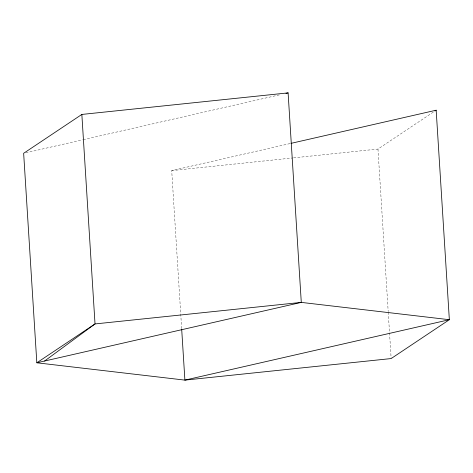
<?xml version="1.0" encoding="UTF-8"?>
<svg xmlns="http://www.w3.org/2000/svg" width="473" height="473" viewBox="0 0 473 473"><rect width="100%" height="100%" fill="white"/><g stroke="black" fill="none" stroke-linecap="round" stroke-linejoin="round"><path stroke-width="0.35" stroke-dasharray="2.37 1.77" d="M293.562 157.876L377.974 149.06L433.717 111.835M25.808 152.803L82.58 139.831M83.295 139.671L280.921 94.529M181.656 328.652L171.711 170.605L290.286 143.52M171.711 170.605L292.828 157.952M377.974 149.06L388.191 311.518M388.238 312.251L389.486 332.099M389.533 332.838L391.106 357.83"/><path stroke-width="0.71" d="M44.574 361.029L95.026 323.94L301.289 302.395L449.35 319.707L436.171 110.203L291.007 143.36M81.847 114.436L95.026 323.94L36.829 362.797L301.289 302.395L288.104 92.885L81.847 114.436L23.65 153.293L36.829 362.797L184.896 380.115L391.153 358.564L449.35 319.707L184.896 380.115L181.703 329.391M434.941 111.019L436.171 110.203M285.952 93.382L288.104 92.885"/></g></svg>
